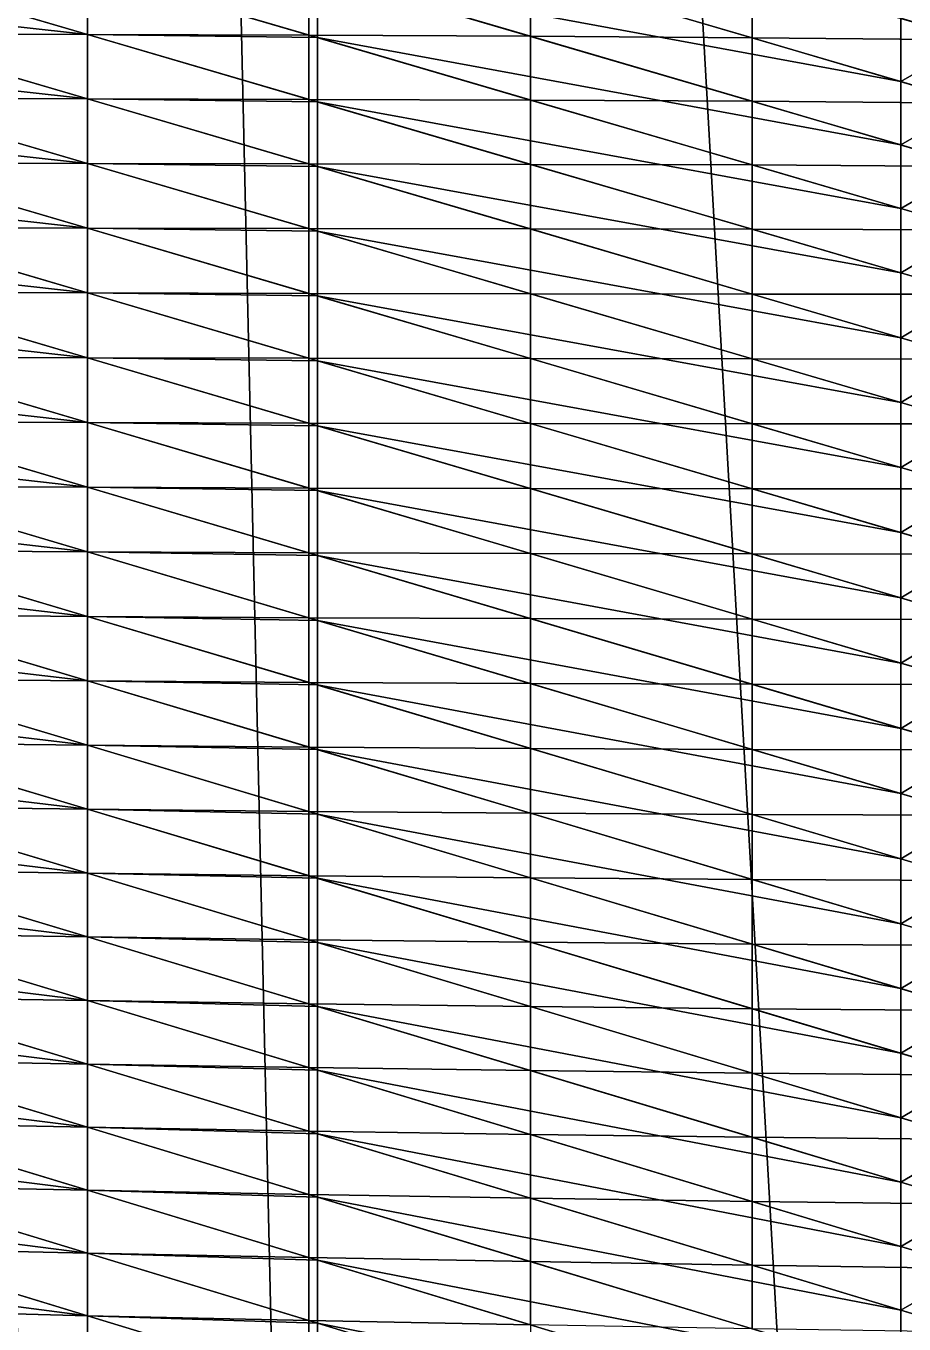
# Model space of a CAD drawing. Header units: metres. Extents: x -3 to 177, y -14 to 14.
# Drawn here: x 9.526 to 11.656, y -7.352 to -4.201 of the extents above; entities that cross this region are included whole.
import ezdxf

# ---------------------------------------------------------------- set-up
doc = ezdxf.new("R2010")
doc.units = ezdxf.units.M
doc.layers.add('ENGINE_ROOM', color=7, linetype='Continuous', true_color=0xa1acbe)
doc.layers.add('HULL', color=7, linetype='Continuous', true_color=0x528ba5)

msp = doc.modelspace()

# ---------------------------------------------------------------- linework, layer by layer
at = {"layer": 'ENGINE_ROOM'}
for points in [[(11.6483, 12.668, 14.6681), (11.825, -12.714, 14.6662), (11.825, 12.714, 14.6662)], [(10.2335, 12.2995, 14.6829), (11.6483, -12.668, 14.6681), (11.6483, 12.668, 14.6681)], [(11.6483, 12.668, 14.6681), (11.6483, -12.668, 14.6681), (11.825, -12.714, 14.6662)], [(9.675, 12.154, 14.6887), (10.2335, -12.2995, 14.6829), (10.2335, 12.2995, 14.6829)], [(10.2335, 12.2995, 14.6829), (10.2335, -12.2995, 14.6829), (11.6483, -12.668, 14.6681)], [(8.8188, 11.931, 14.6977), (9.675, -12.154, 14.6887), (9.675, 12.154, 14.6887)], [(9.675, 12.154, 14.6887), (9.675, -12.154, 14.6887), (10.2335, -12.2995, 14.6829)], [(8.8188, 11.931, 14.6977), (8.8188, -11.931, 14.6977), (9.675, -12.154, 14.6887)], [(10.2335, -4.0743, 6.3413), (10.2335, -3.9201, 6.2896), (11.6483, -4.3362, 6.0447)], [(10.2335, -3.9201, 6.2896), (11.6483, -4.1824, 5.9869), (11.6483, -4.3362, 6.0447)], [(8.8188, -4.1266, 6.7015), (8.8188, -3.9703, 6.6619), (9.675, -4.2216, 6.5248)], [(8.8188, -3.9703, 6.6619), (9.675, -4.0655, 6.4811), (9.675, -4.2216, 6.5248)], [(9.675, -4.2216, 6.5248), (9.675, -4.0655, 6.4811), (10.2335, -4.2294, 6.3897)], [(9.675, -4.0655, 6.4811), (10.2335, -4.0743, 6.3413), (10.2335, -4.2294, 6.3897)], [(10.2335, -4.2294, 6.3897), (10.2335, -4.0743, 6.3413), (11.6483, -4.49, 6.1023)], [(10.2335, -4.0743, 6.3413), (11.6483, -4.3362, 6.0447), (11.6483, -4.49, 6.1023)], [(11.6483, -4.1824, 5.9869), (11.825, -4.0829, 5.8921), (11.825, -4.2344, 5.9556)], [(8.8188, -4.2832, 6.7396), (8.8188, -4.1266, 6.7015), (9.675, -4.3781, 6.5669)], [(8.8188, -4.1266, 6.7015), (9.675, -4.2216, 6.5248), (9.675, -4.3781, 6.5669)], [(11.6483, -4.3362, 6.0447), (11.6483, -4.1824, 5.9869), (11.825, -4.2344, 5.9556)], [(9.675, -4.3781, 6.5669), (9.675, -4.2216, 6.5248), (10.2335, -4.3855, 6.4354)], [(9.675, -4.2216, 6.5248), (10.2335, -4.2294, 6.3897), (10.2335, -4.3855, 6.4354)], [(10.2335, -4.3855, 6.4354), (10.2335, -4.2294, 6.3897), (11.6483, -4.6443, 6.158)], [(10.2335, -4.2294, 6.3897), (11.6483, -4.49, 6.1023), (11.6483, -4.6443, 6.158)], [(11.6483, -4.3362, 6.0447), (11.825, -4.2344, 5.9556), (11.825, -4.3881, 6.0141)], [(8.8188, -4.4399, 6.777), (8.8188, -4.2832, 6.7396), (9.675, -4.5349, 6.6079)], [(8.8188, -4.2832, 6.7396), (9.675, -4.3781, 6.5669), (9.675, -4.5349, 6.6079)], [(11.6483, -4.49, 6.1023), (11.6483, -4.3362, 6.0447), (11.825, -4.3881, 6.0141)], [(9.675, -4.5349, 6.6079), (9.675, -4.3781, 6.5669), (10.2335, -4.5422, 6.4791)], [(9.675, -4.3781, 6.5669), (10.2335, -4.3855, 6.4354), (10.2335, -4.5422, 6.4791)], [(10.2335, -4.5422, 6.4791), (10.2335, -4.3855, 6.4354), (11.6483, -4.8006, 6.2088)], [(10.2335, -4.3855, 6.4354), (11.6483, -4.6443, 6.158), (11.6483, -4.8006, 6.2088)], [(11.6483, -4.49, 6.1023), (11.825, -4.3881, 6.0141), (11.825, -4.5419, 6.0724)], [(8.8188, -4.5968, 6.8142), (8.8188, -4.4399, 6.777), (9.675, -4.692, 6.6478)], [(8.8188, -4.4399, 6.777), (9.675, -4.5349, 6.6079), (9.675, -4.692, 6.6478)], [(11.6483, -4.6443, 6.158), (11.6483, -4.49, 6.1023), (11.825, -4.5419, 6.0724)], [(9.675, -4.692, 6.6478), (9.675, -4.5349, 6.6079), (10.2335, -4.6991, 6.522)], [(9.675, -4.5349, 6.6079), (10.2335, -4.5422, 6.4791), (10.2335, -4.6991, 6.522)], [(10.2335, -4.6991, 6.522), (10.2335, -4.5422, 6.4791), (11.6483, -4.9578, 6.2568)], [(10.2335, -4.5422, 6.4791), (11.6483, -4.8006, 6.2088), (11.6483, -4.9578, 6.2568)], [(11.6483, -4.6443, 6.158), (11.825, -4.5419, 6.0724), (11.825, -4.6962, 6.1291)], [(8.8188, -4.7536, 6.8514), (8.8188, -4.5968, 6.8142), (9.675, -4.8493, 6.6872)], [(8.8188, -4.5968, 6.8142), (9.675, -4.692, 6.6478), (9.675, -4.8493, 6.6872)], [(11.6483, -4.8006, 6.2088), (11.6483, -4.6443, 6.158), (11.825, -4.6962, 6.1291)], [(9.675, -4.8493, 6.6872), (9.675, -4.692, 6.6478), (10.2335, -4.8564, 6.5636)], [(9.675, -4.692, 6.6478), (10.2335, -4.6991, 6.522), (10.2335, -4.8564, 6.5636)], [(10.2335, -4.8564, 6.5636), (10.2335, -4.6991, 6.522), (11.6483, -5.1151, 6.3044)], [(10.2335, -4.6991, 6.522), (11.6483, -4.9578, 6.2568), (11.6483, -5.1151, 6.3044)], [(11.6483, -4.8006, 6.2088), (11.825, -4.6962, 6.1291), (11.825, -4.8525, 6.1805)], [(8.8188, -4.9103, 6.889), (8.8188, -4.7536, 6.8514), (9.675, -5.0065, 6.7266)], [(8.8188, -4.7536, 6.8514), (9.675, -4.8493, 6.6872), (9.675, -5.0065, 6.7266)], [(11.6483, -4.9578, 6.2568), (11.6483, -4.8006, 6.2088), (11.825, -4.8525, 6.1805)], [(9.675, -5.0065, 6.7266), (9.675, -4.8493, 6.6872), (10.2335, -5.014, 6.6044)], [(9.675, -4.8493, 6.6872), (10.2335, -4.8564, 6.5636), (10.2335, -5.014, 6.6044)], [(11.6483, -4.9578, 6.2568), (11.825, -4.8525, 6.1805), (11.825, -5.0097, 6.229)], [(10.2335, -5.014, 6.6044), (10.2335, -4.8564, 6.5636), (11.6483, -5.2729, 6.3502)], [(10.2335, -4.8564, 6.5636), (11.6483, -5.1151, 6.3044), (11.6483, -5.2729, 6.3502)], [(8.8188, -5.067, 6.927), (8.8188, -4.9103, 6.889), (9.675, -5.1638, 6.7661)], [(8.8188, -4.9103, 6.889), (9.675, -5.0065, 6.7266), (9.675, -5.1638, 6.7661)], [(11.6483, -5.1151, 6.3044), (11.6483, -4.9578, 6.2568), (11.825, -5.0097, 6.229)], [(9.675, -5.1638, 6.7661), (9.675, -5.0065, 6.7266), (10.2335, -5.1715, 6.6452)], [(9.675, -5.0065, 6.7266), (10.2335, -5.014, 6.6044), (10.2335, -5.1715, 6.6452)], [(11.6483, -5.1151, 6.3044), (11.825, -5.0097, 6.229), (11.825, -5.167, 6.2772)], [(10.2335, -5.1715, 6.6452), (10.2335, -5.014, 6.6044), (11.6483, -5.4311, 6.3946)], [(10.2335, -5.014, 6.6044), (11.6483, -5.2729, 6.3502), (11.6483, -5.4311, 6.3946)], [(8.8188, -5.2233, 6.9661), (8.8188, -5.067, 6.927), (9.675, -5.321, 6.8058)], [(8.8188, -5.067, 6.927), (9.675, -5.1638, 6.7661), (9.675, -5.321, 6.8058)], [(11.6483, -5.2729, 6.3502), (11.6483, -5.1151, 6.3044), (11.825, -5.167, 6.2772)], [(9.675, -5.321, 6.8058), (9.675, -5.1638, 6.7661), (10.2335, -5.3291, 6.686)], [(9.675, -5.1638, 6.7661), (10.2335, -5.1715, 6.6452), (10.2335, -5.3291, 6.686)], [(11.6483, -5.2729, 6.3502), (11.825, -5.167, 6.2772), (11.825, -5.3249, 6.3235)], [(10.2335, -5.3291, 6.686), (10.2335, -5.1715, 6.6452), (11.6483, -5.5894, 6.439)], [(10.2335, -5.1715, 6.6452), (11.6483, -5.4311, 6.3946), (11.6483, -5.5894, 6.439)], [(8.8188, -5.3792, 7.0073), (8.8188, -5.2233, 6.9661), (9.675, -5.4779, 6.8465)], [(8.8188, -5.2233, 6.9661), (9.675, -5.321, 6.8058), (9.675, -5.4779, 6.8465)], [(11.6483, -5.4311, 6.3946), (11.6483, -5.2729, 6.3502), (11.825, -5.3249, 6.3235)], [(9.675, -5.4779, 6.8465), (9.675, -5.321, 6.8058), (10.2335, -5.4866, 6.7268)], [(9.675, -5.321, 6.8058), (10.2335, -5.3291, 6.686), (10.2335, -5.4866, 6.7268)], [(11.6483, -5.4311, 6.3946), (11.825, -5.3249, 6.3235), (11.825, -5.4833, 6.3684)], [(10.2335, -5.4866, 6.7268), (10.2335, -5.3291, 6.686), (11.6483, -5.7478, 6.4829)], [(10.2335, -5.3291, 6.686), (11.6483, -5.5894, 6.439), (11.6483, -5.7478, 6.4829)], [(8.8188, -5.535, 7.0487), (8.8188, -5.3792, 7.0073), (9.675, -5.6344, 6.889)], [(8.8188, -5.3792, 7.0073), (9.675, -5.4779, 6.8465), (9.675, -5.6344, 6.889)], [(11.6483, -5.5894, 6.439), (11.6483, -5.4311, 6.3946), (11.825, -5.4833, 6.3684)], [(9.675, -5.6344, 6.889), (9.675, -5.4779, 6.8465), (10.2335, -5.644, 6.7685)], [(9.675, -5.4779, 6.8465), (10.2335, -5.4866, 6.7268), (10.2335, -5.644, 6.7685)], [(10.2335, -5.644, 6.7685), (10.2335, -5.4866, 6.7268), (11.6483, -5.9063, 6.5267)], [(10.2335, -5.4866, 6.7268), (11.6483, -5.7478, 6.4829), (11.6483, -5.9063, 6.5267)], [(11.6483, -5.5894, 6.439), (11.825, -5.4833, 6.3684), (11.825, -5.6416, 6.4133)], [(8.8188, -5.6905, 7.0909), (8.8188, -5.535, 7.0487), (9.675, -5.7909, 6.9317)], [(8.8188, -5.535, 7.0487), (9.675, -5.6344, 6.889), (9.675, -5.7909, 6.9317)], [(11.6483, -5.7478, 6.4829), (11.6483, -5.5894, 6.439), (11.825, -5.6416, 6.4133)], [(9.675, -5.7909, 6.9317), (9.675, -5.6344, 6.889), (10.2335, -5.8009, 6.8118)], [(9.675, -5.6344, 6.889), (10.2335, -5.644, 6.7685), (10.2335, -5.8009, 6.8118)], [(10.2335, -5.8009, 6.8118), (10.2335, -5.644, 6.7685), (11.6483, -6.0647, 6.5708)], [(10.2335, -5.644, 6.7685), (11.6483, -5.9063, 6.5267), (11.6483, -6.0647, 6.5708)], [(11.6483, -5.7478, 6.4829), (11.825, -5.6416, 6.4133), (11.825, -5.8001, 6.4576)], [(8.8188, -5.8454, 7.1356), (8.8188, -5.6905, 7.0909), (9.675, -5.947, 6.9754)], [(8.8188, -5.6905, 7.0909), (9.675, -5.7909, 6.9317), (9.675, -5.947, 6.9754)], [(11.6483, -5.9063, 6.5267), (11.6483, -5.7478, 6.4829), (11.825, -5.8001, 6.4576)], [(9.675, -5.947, 6.9754), (9.675, -5.7909, 6.9317), (10.2335, -5.9578, 6.8553)], [(9.675, -5.7909, 6.9317), (10.2335, -5.8009, 6.8118), (10.2335, -5.9578, 6.8553)], [(10.2335, -5.9578, 6.8553), (10.2335, -5.8009, 6.8118), (11.6483, -6.2227, 6.6162)], [(10.2335, -5.8009, 6.8118), (11.6483, -6.0647, 6.5708), (11.6483, -6.2227, 6.6162)], [(11.6483, -5.9063, 6.5267), (11.825, -5.8001, 6.4576), (11.825, -5.9587, 6.5017)], [(8.8188, -6.0002, 7.1805), (8.8188, -5.8454, 7.1356), (9.675, -6.1025, 7.0215)], [(8.8188, -5.8454, 7.1356), (9.675, -5.947, 6.9754), (9.675, -6.1025, 7.0215)], [(11.6483, -6.0647, 6.5708), (11.6483, -5.9063, 6.5267), (11.825, -5.9587, 6.5017)], [(9.675, -6.1025, 7.0215), (9.675, -5.947, 6.9754), (10.2335, -6.1143, 6.9)], [(9.675, -5.947, 6.9754), (10.2335, -5.9578, 6.8553), (10.2335, -6.1143, 6.9)], [(10.2335, -6.1143, 6.9), (10.2335, -5.9578, 6.8553), (11.6483, -6.3806, 6.662)], [(10.2335, -5.9578, 6.8553), (11.6483, -6.2227, 6.6162), (11.6483, -6.3806, 6.662)], [(11.6483, -6.0647, 6.5708), (11.825, -5.9587, 6.5017), (11.825, -6.1172, 6.5462)], [(8.8188, -6.1545, 7.2273), (8.8188, -6.0002, 7.1805), (9.675, -6.2578, 7.068)], [(8.8188, -6.0002, 7.1805), (9.675, -6.1025, 7.0215), (9.675, -6.2578, 7.068)], [(11.6483, -6.2227, 6.6162), (11.6483, -6.0647, 6.5708), (11.825, -6.1172, 6.5462)], [(9.675, -6.2578, 7.068), (9.675, -6.1025, 7.0215), (10.2335, -6.2702, 6.947)], [(9.675, -6.1025, 7.0215), (10.2335, -6.1143, 6.9), (10.2335, -6.2702, 6.947)], [(10.2335, -6.2702, 6.947), (10.2335, -6.1143, 6.9), (11.6483, -6.5381, 6.7091)], [(10.2335, -6.1143, 6.9), (11.6483, -6.3806, 6.662), (11.6483, -6.5381, 6.7091)], [(11.6483, -6.2227, 6.6162), (11.825, -6.1172, 6.5462), (11.825, -6.2754, 6.5918)], [(8.8188, -6.3082, 7.2756), (8.8188, -6.1545, 7.2273), (9.675, -6.4127, 7.1161)], [(8.8188, -6.1545, 7.2273), (9.675, -6.2578, 7.068), (9.675, -6.4127, 7.1161)], [(11.6483, -6.3806, 6.662), (11.6483, -6.2227, 6.6162), (11.825, -6.2754, 6.5918)], [(9.675, -6.4127, 7.1161), (9.675, -6.2578, 7.068), (10.2335, -6.4258, 6.9946)], [(9.675, -6.2578, 7.068), (10.2335, -6.2702, 6.947), (10.2335, -6.4258, 6.9946)], [(10.2335, -6.4258, 6.9946), (10.2335, -6.2702, 6.947), (11.6483, -6.695, 6.7583)], [(10.2335, -6.2702, 6.947), (11.6483, -6.5381, 6.7091), (11.6483, -6.695, 6.7583)], [(11.6483, -6.3806, 6.662), (11.825, -6.2754, 6.5918), (11.825, -6.4334, 6.6378)], [(8.8188, -6.462, 7.3241), (8.8188, -6.3082, 7.2756), (9.675, -6.5671, 7.1656)], [(8.8188, -6.3082, 7.2756), (9.675, -6.4127, 7.1161), (9.675, -6.5671, 7.1656)], [(11.6483, -6.5381, 6.7091), (11.6483, -6.3806, 6.662), (11.825, -6.4334, 6.6378)], [(9.675, -6.5671, 7.1656), (9.675, -6.4127, 7.1161), (10.2335, -6.5811, 7.0435)], [(9.675, -6.4127, 7.1161), (10.2335, -6.4258, 6.9946), (10.2335, -6.5811, 7.0435)], [(10.2335, -6.5811, 7.0435), (10.2335, -6.4258, 6.9946), (11.6483, -6.8515, 6.8087)], [(10.2335, -6.4258, 6.9946), (11.6483, -6.695, 6.7583), (11.6483, -6.8515, 6.8087)], [(11.6483, -6.5381, 6.7091), (11.825, -6.4334, 6.6378), (11.825, -6.591, 6.6853)], [(8.8188, -6.6147, 7.3757), (8.8188, -6.462, 7.3241), (9.675, -6.7212, 7.216)], [(8.8188, -6.462, 7.3241), (9.675, -6.5671, 7.1656), (9.675, -6.7212, 7.216)], [(11.6483, -6.695, 6.7583), (11.6483, -6.5381, 6.7091), (11.825, -6.591, 6.6853)], [(9.675, -6.7212, 7.216), (9.675, -6.5671, 7.1656), (10.2335, -6.736, 7.0938)], [(9.675, -6.5671, 7.1656), (10.2335, -6.5811, 7.0435), (10.2335, -6.736, 7.0938)], [(10.2335, -6.736, 7.0938), (10.2335, -6.5811, 7.0435), (11.6483, -7.0078, 6.8597)], [(10.2335, -6.5811, 7.0435), (11.6483, -6.8515, 6.8087), (11.6483, -7.0078, 6.8597)], [(8.8188, -6.7672, 7.4279), (8.8188, -6.6147, 7.3757), (9.675, -6.8745, 7.2688)], [(8.8188, -6.6147, 7.3757), (9.675, -6.7212, 7.216), (9.675, -6.8745, 7.2688)], [(11.6483, -6.695, 6.7583), (11.825, -6.591, 6.6853), (11.825, -6.748, 6.7347)], [(11.6483, -6.8515, 6.8087), (11.6483, -6.695, 6.7583), (11.825, -6.748, 6.7347)], [(9.675, -6.8745, 7.2688), (9.675, -6.7212, 7.216), (10.2335, -6.8903, 7.1455)], [(9.675, -6.7212, 7.216), (10.2335, -6.736, 7.0938), (10.2335, -6.8903, 7.1455)], [(10.2335, -6.8903, 7.1455), (10.2335, -6.736, 7.0938), (11.6483, -7.1637, 6.912)], [(10.2335, -6.736, 7.0938), (11.6483, -7.0078, 6.8597), (11.6483, -7.1637, 6.912)], [(8.8188, -6.9195, 7.4806), (8.8188, -6.7672, 7.4279), (9.675, -7.0276, 7.3222)], [(8.8188, -6.7672, 7.4279), (9.675, -6.8745, 7.2688), (9.675, -7.0276, 7.3222)], [(11.6483, -6.8515, 6.8087), (11.825, -6.748, 6.7347), (11.825, -6.9046, 6.7855)], [(11.6483, -7.0078, 6.8597), (11.6483, -6.8515, 6.8087), (11.825, -6.9046, 6.7855)], [(9.675, -7.0276, 7.3222), (9.675, -6.8745, 7.2688), (10.2335, -7.044, 7.1991)], [(9.675, -6.8745, 7.2688), (10.2335, -6.8903, 7.1455), (10.2335, -7.044, 7.1991)], [(10.2335, -7.044, 7.1991), (10.2335, -6.8903, 7.1455), (11.6483, -7.3186, 6.9668)], [(10.2335, -6.8903, 7.1455), (11.6483, -7.1637, 6.912), (11.6483, -7.3186, 6.9668)], [(8.8188, -7.0709, 7.5359), (8.8188, -6.9195, 7.4806), (9.675, -7.1803, 7.3767)], [(8.8188, -6.9195, 7.4806), (9.675, -7.0276, 7.3222), (9.675, -7.1803, 7.3767)], [(11.6483, -7.0078, 6.8597), (11.825, -6.9046, 6.7855), (11.825, -7.0611, 6.8368)], [(11.6483, -7.1637, 6.912), (11.6483, -7.0078, 6.8597), (11.825, -7.0611, 6.8368)], [(9.675, -7.1803, 7.3767), (9.675, -7.0276, 7.3222), (10.2335, -7.1975, 7.2533)], [(9.675, -7.0276, 7.3222), (10.2335, -7.044, 7.1991), (10.2335, -7.1975, 7.2533)], [(10.2335, -7.1975, 7.2533), (10.2335, -7.044, 7.1991), (11.6483, -7.4733, 7.0226)], [(10.2335, -7.044, 7.1991), (11.6483, -7.3186, 6.9668), (11.6483, -7.4733, 7.0226)], [(8.8188, -7.2208, 7.5951), (8.8188, -7.0709, 7.5359), (9.675, -7.332, 7.4339)], [(8.8188, -7.0709, 7.5359), (9.675, -7.1803, 7.3767), (9.675, -7.332, 7.4339)], [(11.6483, -7.1637, 6.912), (11.825, -7.0611, 6.8368), (11.825, -7.2171, 6.8892)], [(9.675, -7.332, 7.4339), (9.675, -7.1803, 7.3767), (10.2335, -7.3505, 7.3089)], [(9.675, -7.1803, 7.3767), (10.2335, -7.1975, 7.2533), (10.2335, -7.3505, 7.3089)], [(11.6483, -7.3186, 6.9668), (11.6483, -7.1637, 6.912), (11.825, -7.2171, 6.8892)], [(10.2335, -7.3505, 7.3089), (10.2335, -7.1975, 7.2533), (11.6483, -7.6279, 7.0787)], [(10.2335, -7.1975, 7.2533), (11.6483, -7.4733, 7.0226), (11.6483, -7.6279, 7.0787)], [(8.8188, -7.3708, 7.6543), (8.8188, -7.2208, 7.5951), (9.675, -7.4825, 7.4944)], [(8.8188, -7.2208, 7.5951), (9.675, -7.332, 7.4339), (9.675, -7.4825, 7.4944)], [(11.6483, -7.3186, 6.9668), (11.825, -7.2171, 6.8892), (11.825, -7.3721, 6.9445)], [(9.675, -7.4825, 7.4944), (9.675, -7.332, 7.4339), (10.2335, -7.5024, 7.3674)], [(9.675, -7.332, 7.4339), (10.2335, -7.3505, 7.3089), (10.2335, -7.5024, 7.3674)], [(11.6483, -7.4733, 7.0226), (11.6483, -7.3186, 6.9668), (11.825, -7.3721, 6.9445)], [(10.2335, -7.5024, 7.3674), (10.2335, -7.3505, 7.3089), (11.6483, -7.7814, 7.1373)], [(10.2335, -7.3505, 7.3089), (11.6483, -7.6279, 7.0787), (11.6483, -7.7814, 7.1373)]]:
    msp.add_3dface(points, dxfattribs=at)
at = {"layer": 'HULL'}
for points in [[(9.1375, -4.2202, 6.6514), (9.1375, -4.0639, 6.6109), (9.675, -4.2216, 6.5248)], [(9.1375, -4.0639, 6.6109), (9.675, -4.0655, 6.4811), (9.675, -4.2216, 6.5248)], [(9.675, -4.2216, 6.5248), (9.675, -4.0655, 6.4811), (10.2125, -4.2232, 6.3931)], [(9.675, -4.0655, 6.4811), (10.2125, -4.0681, 6.3448), (10.2125, -4.2232, 6.3931)], [(10.2125, -4.2232, 6.3931), (10.2125, -4.0681, 6.3448), (10.75, -4.226, 6.254)], [(10.2125, -4.0681, 6.3448), (10.75, -4.072, 6.2002), (10.75, -4.226, 6.254)], [(10.75, -4.226, 6.254), (10.75, -4.072, 6.2002), (11.2875, -4.2301, 6.1071)], [(10.75, -4.072, 6.2002), (11.2875, -4.0762, 6.0508), (11.2875, -4.2301, 6.1071)], [(11.2875, -4.2301, 6.1071), (11.2875, -4.0762, 6.0508), (11.825, -4.2344, 5.9556)], [(11.2875, -4.0762, 6.0508), (11.825, -4.0829, 5.8921), (11.825, -4.2344, 5.9556)], [(9.1375, -4.3769, 6.6906), (9.1375, -4.2202, 6.6514), (9.675, -4.3781, 6.5669)], [(9.1375, -4.2202, 6.6514), (9.675, -4.2216, 6.5248), (9.675, -4.3781, 6.5669)], [(9.675, -4.3781, 6.5669), (9.675, -4.2216, 6.5248), (10.2125, -4.3793, 6.4387)], [(9.675, -4.2216, 6.5248), (10.2125, -4.2232, 6.3931), (10.2125, -4.3793, 6.4387)], [(10.2125, -4.3793, 6.4387), (10.2125, -4.2232, 6.3931), (10.75, -4.3808, 6.3051)], [(10.2125, -4.2232, 6.3931), (10.75, -4.226, 6.254), (10.75, -4.3808, 6.3051)], [(10.75, -4.3808, 6.3051), (10.75, -4.226, 6.254), (11.2875, -4.384, 6.1632)], [(10.75, -4.226, 6.254), (11.2875, -4.2301, 6.1071), (11.2875, -4.384, 6.1632)], [(11.2875, -4.384, 6.1632), (11.2875, -4.2301, 6.1071), (11.825, -4.3881, 6.0141)], [(11.2875, -4.2301, 6.1071), (11.825, -4.2344, 5.9556), (11.825, -4.3881, 6.0141)], [(9.1375, -4.5338, 6.7289), (9.1375, -4.3769, 6.6906), (9.675, -4.5349, 6.6079)], [(9.1375, -4.3769, 6.6906), (9.675, -4.3781, 6.5669), (9.675, -4.5349, 6.6079)], [(9.675, -4.5349, 6.6079), (9.675, -4.3781, 6.5669), (10.2125, -4.536, 6.4824)], [(9.675, -4.3781, 6.5669), (10.2125, -4.3793, 6.4387), (10.2125, -4.536, 6.4824)], [(10.2125, -4.536, 6.4824), (10.2125, -4.3793, 6.4387), (10.75, -4.537, 6.3526)], [(10.2125, -4.3793, 6.4387), (10.75, -4.3808, 6.3051), (10.75, -4.537, 6.3526)], [(10.75, -4.537, 6.3526), (10.75, -4.3808, 6.3051), (11.2875, -4.5385, 6.2171)], [(10.75, -4.3808, 6.3051), (11.2875, -4.384, 6.1632), (11.2875, -4.5385, 6.2171)], [(11.2875, -4.5385, 6.2171), (11.2875, -4.384, 6.1632), (11.825, -4.5419, 6.0724)], [(11.2875, -4.384, 6.1632), (11.825, -4.3881, 6.0141), (11.825, -4.5419, 6.0724)], [(9.1375, -4.6908, 6.7669), (9.1375, -4.5338, 6.7289), (9.675, -4.692, 6.6478)], [(9.1375, -4.5338, 6.7289), (9.675, -4.5349, 6.6079), (9.675, -4.692, 6.6478)], [(9.675, -4.692, 6.6478), (9.675, -4.5349, 6.6079), (10.2125, -4.6929, 6.5252)], [(9.675, -4.5349, 6.6079), (10.2125, -4.536, 6.4824), (10.2125, -4.6929, 6.5252)], [(10.2125, -4.6929, 6.5252), (10.2125, -4.536, 6.4824), (10.75, -4.6939, 6.398)], [(10.2125, -4.536, 6.4824), (10.75, -4.537, 6.3526), (10.75, -4.6939, 6.398)], [(10.75, -4.6939, 6.398), (10.75, -4.537, 6.3526), (11.2875, -4.6947, 6.2666)], [(10.75, -4.537, 6.3526), (11.2875, -4.5385, 6.2171), (11.2875, -4.6947, 6.2666)], [(11.2875, -4.6947, 6.2666), (11.2875, -4.5385, 6.2171), (11.825, -4.6962, 6.1291)], [(11.2875, -4.5385, 6.2171), (11.825, -4.5419, 6.0724), (11.825, -4.6962, 6.1291)], [(9.1375, -4.8478, 6.8049), (9.1375, -4.6908, 6.7669), (9.675, -4.8493, 6.6872)], [(9.1375, -4.6908, 6.7669), (9.675, -4.692, 6.6478), (9.675, -4.8493, 6.6872)], [(9.675, -4.8493, 6.6872), (9.675, -4.692, 6.6478), (10.2125, -4.8502, 6.5667)], [(9.675, -4.692, 6.6478), (10.2125, -4.6929, 6.5252), (10.2125, -4.8502, 6.5667)], [(10.2125, -4.8502, 6.5667), (10.2125, -4.6929, 6.5252), (10.75, -4.851, 6.4425)], [(10.2125, -4.6929, 6.5252), (10.75, -4.6939, 6.398), (10.75, -4.851, 6.4425)], [(10.75, -4.851, 6.4425), (10.75, -4.6939, 6.398), (11.2875, -4.8518, 6.3135)], [(10.75, -4.6939, 6.398), (11.2875, -4.6947, 6.2666), (11.2875, -4.8518, 6.3135)], [(11.2875, -4.8518, 6.3135), (11.2875, -4.6947, 6.2666), (11.825, -4.8525, 6.1805)], [(11.2875, -4.6947, 6.2666), (11.825, -4.6962, 6.1291), (11.825, -4.8525, 6.1805)], [(9.1375, -5.0047, 6.8433), (9.1375, -4.8478, 6.8049), (9.675, -5.0065, 6.7266)], [(9.1375, -4.8478, 6.8049), (9.675, -4.8493, 6.6872), (9.675, -5.0065, 6.7266)], [(9.675, -5.0065, 6.7266), (9.675, -4.8493, 6.6872), (10.2125, -5.0078, 6.6075)], [(9.675, -4.8493, 6.6872), (10.2125, -4.8502, 6.5667), (10.2125, -5.0078, 6.6075)], [(10.2125, -5.0078, 6.6075), (10.2125, -4.8502, 6.5667), (10.75, -5.0085, 6.4857)], [(10.2125, -4.8502, 6.5667), (10.75, -4.851, 6.4425), (10.75, -5.0085, 6.4857)], [(10.75, -5.0085, 6.4857), (10.75, -4.851, 6.4425), (11.2875, -5.009, 6.3599)], [(10.75, -4.851, 6.4425), (11.2875, -4.8518, 6.3135), (11.2875, -5.009, 6.3599)], [(11.2875, -5.009, 6.3599), (11.2875, -4.8518, 6.3135), (11.825, -5.0097, 6.229)], [(11.2875, -4.8518, 6.3135), (11.825, -4.8525, 6.1805), (11.825, -5.0097, 6.229)], [(9.1375, -5.1615, 6.8819), (9.1375, -5.0047, 6.8433), (9.675, -5.1638, 6.7661)], [(9.1375, -5.0047, 6.8433), (9.675, -5.0065, 6.7266), (9.675, -5.1638, 6.7661)], [(9.675, -5.1638, 6.7661), (9.675, -5.0065, 6.7266), (10.2125, -5.1653, 6.6483)], [(9.675, -5.0065, 6.7266), (10.2125, -5.0078, 6.6075), (10.2125, -5.1653, 6.6483)], [(10.2125, -5.1653, 6.6483), (10.2125, -5.0078, 6.6075), (10.75, -5.1663, 6.5278)], [(10.2125, -5.0078, 6.6075), (10.75, -5.0085, 6.4857), (10.75, -5.1663, 6.5278)], [(10.75, -5.1663, 6.5278), (10.75, -5.0085, 6.4857), (11.2875, -5.1667, 6.4046)], [(10.75, -5.0085, 6.4857), (11.2875, -5.009, 6.3599), (11.2875, -5.1667, 6.4046)], [(11.2875, -5.1667, 6.4046), (11.2875, -5.009, 6.3599), (11.825, -5.167, 6.2772)], [(11.2875, -5.009, 6.3599), (11.825, -5.0097, 6.229), (11.825, -5.167, 6.2772)], [(9.1375, -5.3181, 6.9216), (9.1375, -5.1615, 6.8819), (9.675, -5.321, 6.8058)], [(9.1375, -5.1615, 6.8819), (9.675, -5.1638, 6.7661), (9.675, -5.321, 6.8058)], [(9.675, -5.321, 6.8058), (9.675, -5.1638, 6.7661), (10.2125, -5.3228, 6.689)], [(9.675, -5.1638, 6.7661), (10.2125, -5.1653, 6.6483), (10.2125, -5.3228, 6.689)], [(10.2125, -5.3228, 6.689), (10.2125, -5.1653, 6.6483), (10.75, -5.3241, 6.5699)], [(10.2125, -5.1653, 6.6483), (10.75, -5.1663, 6.5278), (10.75, -5.3241, 6.5699)], [(10.75, -5.3241, 6.5699), (10.75, -5.1663, 6.5278), (11.2875, -5.3248, 6.4481)], [(10.75, -5.1663, 6.5278), (11.2875, -5.1667, 6.4046), (11.2875, -5.3248, 6.4481)], [(11.2875, -5.3248, 6.4481), (11.2875, -5.1667, 6.4046), (11.825, -5.3249, 6.3235)], [(11.2875, -5.1667, 6.4046), (11.825, -5.167, 6.2772), (11.825, -5.3249, 6.3235)], [(9.1375, -5.4742, 6.9633), (9.1375, -5.3181, 6.9216), (9.675, -5.4779, 6.8465)], [(9.1375, -5.3181, 6.9216), (9.675, -5.321, 6.8058), (9.675, -5.4779, 6.8465)], [(9.675, -5.4779, 6.8465), (9.675, -5.321, 6.8058), (10.2125, -5.4804, 6.7298)], [(9.675, -5.321, 6.8058), (10.2125, -5.3228, 6.689), (10.2125, -5.4804, 6.7298)], [(10.2125, -5.4804, 6.7298), (10.2125, -5.3228, 6.689), (10.75, -5.4819, 6.6119)], [(10.2125, -5.3228, 6.689), (10.75, -5.3241, 6.5699), (10.75, -5.4819, 6.6119)], [(10.75, -5.4819, 6.6119), (10.75, -5.3241, 6.5699), (11.2875, -5.4828, 6.4916)], [(10.75, -5.3241, 6.5699), (11.2875, -5.3248, 6.4481), (11.2875, -5.4828, 6.4916)], [(11.2875, -5.4828, 6.4916), (11.2875, -5.3248, 6.4481), (11.825, -5.4833, 6.3684)], [(11.2875, -5.3248, 6.4481), (11.825, -5.3249, 6.3235), (11.825, -5.4833, 6.3684)], [(9.1375, -5.6302, 7.0051), (9.1375, -5.4742, 6.9633), (9.675, -5.6344, 6.889)], [(9.1375, -5.4742, 6.9633), (9.675, -5.4779, 6.8465), (9.675, -5.6344, 6.889)], [(9.675, -5.6344, 6.889), (9.675, -5.4779, 6.8465), (10.2125, -5.6377, 6.7714)], [(9.675, -5.4779, 6.8465), (10.2125, -5.4804, 6.7298), (10.2125, -5.6377, 6.7714)], [(10.2125, -5.6377, 6.7714), (10.2125, -5.4804, 6.7298), (10.75, -5.6398, 6.6538)], [(10.2125, -5.4804, 6.7298), (10.75, -5.4819, 6.6119), (10.75, -5.6398, 6.6538)], [(10.75, -5.6398, 6.6538), (10.75, -5.4819, 6.6119), (11.2875, -5.641, 6.5347)], [(10.75, -5.4819, 6.6119), (11.2875, -5.4828, 6.4916), (11.2875, -5.641, 6.5347)], [(11.2875, -5.641, 6.5347), (11.2875, -5.4828, 6.4916), (11.825, -5.6416, 6.4133)], [(11.2875, -5.4828, 6.4916), (11.825, -5.4833, 6.3684), (11.825, -5.6416, 6.4133)], [(9.1375, -5.786, 7.0479), (9.1375, -5.6302, 7.0051), (9.675, -5.7909, 6.9317)], [(9.1375, -5.6302, 7.0051), (9.675, -5.6344, 6.889), (9.675, -5.7909, 6.9317)], [(9.675, -5.7909, 6.9317), (9.675, -5.6344, 6.889), (10.2125, -5.7947, 6.8147)], [(9.675, -5.6344, 6.889), (10.2125, -5.6377, 6.7714), (10.2125, -5.7947, 6.8147)], [(10.2125, -5.7947, 6.8147), (10.2125, -5.6377, 6.7714), (10.75, -5.7976, 6.6963)], [(10.2125, -5.6377, 6.7714), (10.75, -5.6398, 6.6538), (10.75, -5.7976, 6.6963)], [(10.75, -5.7976, 6.6963), (10.75, -5.6398, 6.6538), (11.2875, -5.7993, 6.5777)], [(10.75, -5.6398, 6.6538), (11.2875, -5.641, 6.5347), (11.2875, -5.7993, 6.5777)], [(11.2875, -5.7993, 6.5777), (11.2875, -5.641, 6.5347), (11.825, -5.8001, 6.4576)], [(11.2875, -5.641, 6.5347), (11.825, -5.6416, 6.4133), (11.825, -5.8001, 6.4576)], [(9.1375, -5.9411, 7.0931), (9.1375, -5.786, 7.0479), (9.675, -5.947, 6.9754)], [(9.1375, -5.786, 7.0479), (9.675, -5.7909, 6.9317), (9.675, -5.947, 6.9754)], [(9.675, -5.947, 6.9754), (9.675, -5.7909, 6.9317), (10.2125, -5.9515, 6.8582)], [(9.675, -5.7909, 6.9317), (10.2125, -5.7947, 6.8147), (10.2125, -5.9515, 6.8582)], [(10.2125, -5.9515, 6.8582), (10.2125, -5.7947, 6.8147), (10.75, -5.9549, 6.7404)], [(10.2125, -5.7947, 6.8147), (10.75, -5.7976, 6.6963), (10.75, -5.9549, 6.7404)], [(10.75, -5.9549, 6.7404), (10.75, -5.7976, 6.6963), (11.2875, -5.9574, 6.6212)], [(10.75, -5.7976, 6.6963), (11.2875, -5.7993, 6.5777), (11.2875, -5.9574, 6.6212)], [(11.2875, -5.9574, 6.6212), (11.2875, -5.7993, 6.5777), (11.825, -5.9587, 6.5017)], [(11.2875, -5.7993, 6.5777), (11.825, -5.8001, 6.4576), (11.825, -5.9587, 6.5017)], [(9.1375, -6.0961, 7.1386), (9.1375, -5.9411, 7.0931), (9.675, -6.1025, 7.0215)], [(9.1375, -5.9411, 7.0931), (9.675, -5.947, 6.9754), (9.675, -6.1025, 7.0215)], [(9.675, -6.1025, 7.0215), (9.675, -5.947, 6.9754), (10.2125, -6.108, 6.9028)], [(9.675, -5.947, 6.9754), (10.2125, -5.9515, 6.8582), (10.2125, -6.108, 6.9028)], [(10.2125, -6.108, 6.9028), (10.2125, -5.9515, 6.8582), (10.75, -6.1121, 6.7847)], [(10.2125, -5.9515, 6.8582), (10.75, -5.9549, 6.7404), (10.75, -6.1121, 6.7847)], [(10.75, -6.1121, 6.7847), (10.75, -5.9549, 6.7404), (11.2875, -6.1151, 6.6661)], [(10.75, -5.9549, 6.7404), (11.2875, -5.9574, 6.6212), (11.2875, -6.1151, 6.6661)], [(11.2875, -6.1151, 6.6661), (11.2875, -5.9574, 6.6212), (11.825, -6.1172, 6.5462)], [(11.2875, -5.9574, 6.6212), (11.825, -5.9587, 6.5017), (11.825, -6.1172, 6.5462)], [(9.1375, -6.2506, 7.1859), (9.1375, -6.0961, 7.1386), (9.675, -6.2578, 7.068)], [(9.1375, -6.0961, 7.1386), (9.675, -6.1025, 7.0215), (9.675, -6.2578, 7.068)], [(9.675, -6.2578, 7.068), (9.675, -6.1025, 7.0215), (10.2125, -6.2639, 6.9498)], [(9.675, -6.1025, 7.0215), (10.2125, -6.108, 6.9028), (10.2125, -6.2639, 6.9498)], [(10.2125, -6.2639, 6.9498), (10.2125, -6.108, 6.9028), (10.75, -6.269, 6.8303)], [(10.2125, -6.108, 6.9028), (10.75, -6.1121, 6.7847), (10.75, -6.269, 6.8303)], [(10.75, -6.269, 6.8303), (10.75, -6.1121, 6.7847), (11.2875, -6.2728, 6.7113)], [(10.75, -6.1121, 6.7847), (11.2875, -6.1151, 6.6661), (11.2875, -6.2728, 6.7113)], [(11.2875, -6.2728, 6.7113), (11.2875, -6.1151, 6.6661), (11.825, -6.2754, 6.5918)], [(11.2875, -6.1151, 6.6661), (11.825, -6.1172, 6.5462), (11.825, -6.2754, 6.5918)], [(9.1375, -6.4046, 7.2347), (9.1375, -6.2506, 7.1859), (9.675, -6.4127, 7.1161)], [(9.1375, -6.2506, 7.1859), (9.675, -6.2578, 7.068), (9.675, -6.4127, 7.1161)], [(9.675, -6.4127, 7.1161), (9.675, -6.2578, 7.068), (10.2125, -6.4195, 6.9974)], [(9.675, -6.2578, 7.068), (10.2125, -6.2639, 6.9498), (10.2125, -6.4195, 6.9974)], [(10.2125, -6.4195, 6.9974), (10.2125, -6.2639, 6.9498), (10.75, -6.4253, 6.8781)], [(10.2125, -6.2639, 6.9498), (10.75, -6.269, 6.8303), (10.75, -6.4253, 6.8781)], [(10.75, -6.4253, 6.8781), (10.75, -6.269, 6.8303), (11.2875, -6.43, 6.7578)], [(10.75, -6.269, 6.8303), (11.2875, -6.2728, 6.7113), (11.2875, -6.43, 6.7578)], [(11.2875, -6.43, 6.7578), (11.2875, -6.2728, 6.7113), (11.825, -6.4334, 6.6378)], [(11.2875, -6.2728, 6.7113), (11.825, -6.2754, 6.5918), (11.825, -6.4334, 6.6378)], [(9.1375, -6.5585, 7.2839), (9.1375, -6.4046, 7.2347), (9.675, -6.5671, 7.1656)], [(9.1375, -6.4046, 7.2347), (9.675, -6.4127, 7.1161), (9.675, -6.5671, 7.1656)], [(9.675, -6.5671, 7.1656), (9.675, -6.4127, 7.1161), (10.2125, -6.5748, 7.0462)], [(9.675, -6.4127, 7.1161), (10.2125, -6.4195, 6.9974), (10.2125, -6.5748, 7.0462)], [(10.2125, -6.5748, 7.0462), (10.2125, -6.4195, 6.9974), (10.75, -6.5812, 6.9267)], [(10.2125, -6.4195, 6.9974), (10.75, -6.4253, 6.8781), (10.75, -6.5812, 6.9267)], [(10.75, -6.5812, 6.9267), (10.75, -6.4253, 6.8781), (11.2875, -6.5867, 6.8064)], [(10.75, -6.4253, 6.8781), (11.2875, -6.43, 6.7578), (11.2875, -6.5867, 6.8064)], [(11.2875, -6.5867, 6.8064), (11.2875, -6.43, 6.7578), (11.825, -6.591, 6.6853)], [(11.2875, -6.43, 6.7578), (11.825, -6.4334, 6.6378), (11.825, -6.591, 6.6853)], [(9.1375, -6.7114, 7.3359), (9.1375, -6.5585, 7.2839), (9.675, -6.7212, 7.216)], [(9.1375, -6.5585, 7.2839), (9.675, -6.5671, 7.1656), (9.675, -6.7212, 7.216)], [(9.675, -6.7212, 7.216), (9.675, -6.5671, 7.1656), (10.2125, -6.7296, 7.0965)], [(9.675, -6.5671, 7.1656), (10.2125, -6.5748, 7.0462), (10.2125, -6.7296, 7.0965)], [(10.2125, -6.7296, 7.0965), (10.2125, -6.5748, 7.0462), (10.75, -6.7369, 6.9764)], [(10.2125, -6.5748, 7.0462), (10.75, -6.5812, 6.9267), (10.75, -6.7369, 6.9764)], [(10.75, -6.7369, 6.9764), (10.75, -6.5812, 6.9267), (11.2875, -6.7429, 6.8561)], [(10.75, -6.5812, 6.9267), (11.2875, -6.5867, 6.8064), (11.2875, -6.7429, 6.8561)], [(11.2875, -6.7429, 6.8561), (11.2875, -6.5867, 6.8064), (11.825, -6.748, 6.7347)], [(11.2875, -6.5867, 6.8064), (11.825, -6.591, 6.6853), (11.825, -6.748, 6.7347)], [(9.1375, -6.8641, 7.3885), (9.1375, -6.7114, 7.3359), (9.675, -6.8745, 7.2688)], [(9.1375, -6.7114, 7.3359), (9.675, -6.7212, 7.216), (9.675, -6.8745, 7.2688)], [(9.675, -6.8745, 7.2688), (9.675, -6.7212, 7.216), (10.2125, -6.8839, 7.1481)], [(9.675, -6.7212, 7.216), (10.2125, -6.7296, 7.0965), (10.2125, -6.8839, 7.1481)], [(10.2125, -6.8839, 7.1481), (10.2125, -6.7296, 7.0965), (10.75, -6.8921, 7.0274)], [(10.2125, -6.7296, 7.0965), (10.75, -6.7369, 6.9764), (10.75, -6.8921, 7.0274)], [(10.75, -6.8921, 7.0274), (10.75, -6.7369, 6.9764), (11.2875, -6.899, 6.9066)], [(10.75, -6.7369, 6.9764), (11.2875, -6.7429, 6.8561), (11.2875, -6.899, 6.9066)], [(11.2875, -6.899, 6.9066), (11.2875, -6.7429, 6.8561), (11.825, -6.9046, 6.7855)], [(11.2875, -6.7429, 6.8561), (11.825, -6.748, 6.7347), (11.825, -6.9046, 6.7855)], [(9.1375, -7.0166, 7.4419), (9.1375, -6.8641, 7.3885), (9.675, -7.0276, 7.3222)], [(9.1375, -6.8641, 7.3885), (9.675, -6.8745, 7.2688), (9.675, -7.0276, 7.3222)], [(9.675, -7.0276, 7.3222), (9.675, -6.8745, 7.2688), (10.2125, -7.0376, 7.2018)], [(9.675, -6.8745, 7.2688), (10.2125, -6.8839, 7.1481), (10.2125, -7.0376, 7.2018)], [(10.2125, -7.0376, 7.2018), (10.2125, -6.8839, 7.1481), (10.75, -7.0467, 7.0802)], [(10.2125, -6.8839, 7.1481), (10.75, -6.8921, 7.0274), (10.75, -7.0467, 7.0802)], [(10.75, -7.0467, 7.0802), (10.75, -6.8921, 7.0274), (11.2875, -7.0546, 6.9583)], [(10.75, -6.8921, 7.0274), (11.2875, -6.899, 6.9066), (11.2875, -7.0546, 6.9583)], [(11.2875, -7.0546, 6.9583), (11.2875, -6.899, 6.9066), (11.825, -7.0611, 6.8368)], [(11.2875, -6.899, 6.9066), (11.825, -6.9046, 6.7855), (11.825, -7.0611, 6.8368)], [(9.1375, -7.1681, 7.498), (9.1375, -7.0166, 7.4419), (9.675, -7.1803, 7.3767)], [(9.1375, -7.0166, 7.4419), (9.675, -7.0276, 7.3222), (9.675, -7.1803, 7.3767)], [(9.675, -7.1803, 7.3767), (9.675, -7.0276, 7.3222), (10.2125, -7.1911, 7.2559)], [(9.675, -7.0276, 7.3222), (10.2125, -7.0376, 7.2018), (10.2125, -7.1911, 7.2559)], [(10.2125, -7.1911, 7.2559), (10.2125, -7.0376, 7.2018), (10.75, -7.2007, 7.1347)], [(10.2125, -7.0376, 7.2018), (10.75, -7.0467, 7.0802), (10.75, -7.2007, 7.1347)], [(10.75, -7.2007, 7.1347), (10.75, -7.0467, 7.0802), (11.2875, -7.2094, 7.0124)], [(10.75, -7.0467, 7.0802), (11.2875, -7.0546, 6.9583), (11.2875, -7.2094, 7.0124)], [(11.2875, -7.2094, 7.0124), (11.2875, -7.0546, 6.9583), (11.825, -7.2171, 6.8892)], [(11.2875, -7.0546, 6.9583), (11.825, -7.0611, 6.8368), (11.825, -7.2171, 6.8892)], [(9.1375, -7.3182, 7.5576), (9.1375, -7.1681, 7.498), (9.675, -7.332, 7.4339)], [(9.1375, -7.1681, 7.498), (9.675, -7.1803, 7.3767), (9.675, -7.332, 7.4339)], [(9.675, -7.332, 7.4339), (9.675, -7.1803, 7.3767), (10.2125, -7.3441, 7.3115)], [(9.675, -7.1803, 7.3767), (10.2125, -7.1911, 7.2559), (10.2125, -7.3441, 7.3115)], [(10.2125, -7.3441, 7.3115), (10.2125, -7.1911, 7.2559), (10.75, -7.3546, 7.1895)], [(10.2125, -7.1911, 7.2559), (10.75, -7.2007, 7.1347), (10.75, -7.3546, 7.1895)], [(10.75, -7.3546, 7.1895), (10.75, -7.2007, 7.1347), (11.2875, -7.3638, 7.0676)], [(10.75, -7.2007, 7.1347), (11.2875, -7.2094, 7.0124), (11.2875, -7.3638, 7.0676)], [(11.2875, -7.3638, 7.0676), (11.2875, -7.2094, 7.0124), (11.825, -7.3721, 6.9445)], [(11.2875, -7.2094, 7.0124), (11.825, -7.2171, 6.8892), (11.825, -7.3721, 6.9445)], [(9.1375, -7.4683, 7.6173), (9.1375, -7.3182, 7.5576), (9.675, -7.4825, 7.4944)], [(9.1375, -7.3182, 7.5576), (9.675, -7.332, 7.4339), (9.675, -7.4825, 7.4944)], [(9.675, -7.4825, 7.4944), (9.675, -7.332, 7.4339), (10.2125, -7.496, 7.3699)], [(9.675, -7.332, 7.4339), (10.2125, -7.3441, 7.3115), (10.2125, -7.496, 7.3699)], [(10.2125, -7.496, 7.3699), (10.2125, -7.3441, 7.3115), (10.75, -7.5078, 7.2463)], [(10.2125, -7.3441, 7.3115), (10.75, -7.3546, 7.1895), (10.75, -7.5078, 7.2463)]]:
    msp.add_3dface(points, dxfattribs=at)

doc.saveas('drawing.dxf')
